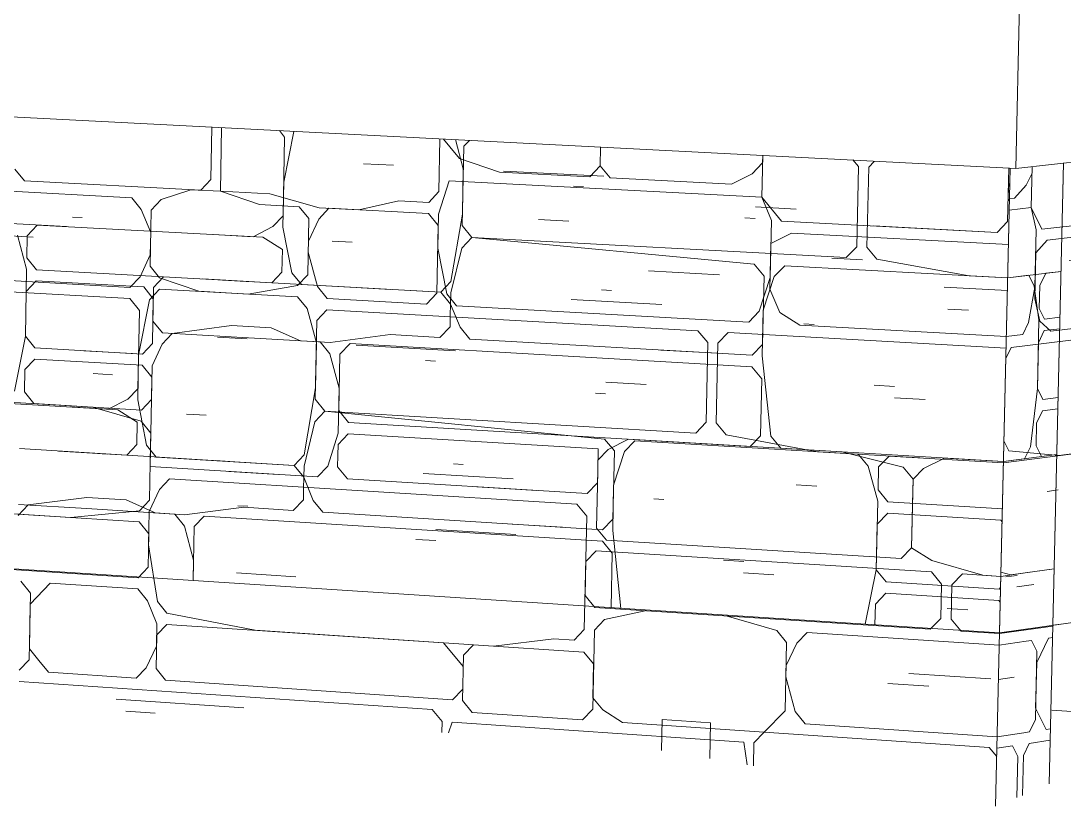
# Model space of a CAD drawing. Header units: inches. Extents: x 205 to 211, y -138 to -29.
# Drawn here: x 207.3152 to 207.3667, y -137.6682 to -137.6295 of the extents above; entities that cross this region are included whole.
import ezdxf

# ---------------------------------------------------------------- set-up
doc = ezdxf.new("R2010")
doc.units = ezdxf.units.IN
doc.header["$MEASUREMENT"] = 0
for name, color, linetype, lineweight in [('A-PART', 2, 'Continuous', 9), ('A-WALL', 113, 'Continuous', 13), ('A-WALL-PATT', 111, 'Continuous', 13), ('L-SITE-WALL', 31, 'Continuous', 13)]:
    doc.layers.add(name, color=color, linetype=linetype, lineweight=lineweight)

# ---------------------------------------------------------------- blocks, each defined once
blk = doc.blocks.new('FP_44-Looking SouthWest')
at = {"layer": 'A-WALL-PATT', "lineweight": 9}
for p, q in [((-71.876574, -137.637296), (-71.876524, -137.63471)), ((-71.876037, -137.634735), (-71.876098, -137.637876)), ((-71.865263, -137.635287), (-71.865316, -137.637891)), ((-71.865096, -137.635296), (-71.864778, -137.635682)), ((-71.864778, -137.635682), (-71.864296, -137.636266)), ((-71.857338, -137.635694), (-71.857358, -137.636626)), ((-71.849338, -137.636104), (-71.849382, -137.638168)), ((-71.849338, -137.636104), (-71.849346, -137.636476)), ((-71.862331, -137.636928), (-71.864296, -137.636266)), ((-71.84986, -137.637014), (-71.849346, -137.636476)), ((-71.886239, -137.636785), (-71.885769, -137.637362)), ((-71.857867, -137.637161), (-71.862331, -137.636928)), ((-71.857358, -137.636626), (-71.857867, -137.637161)), ((-71.857358, -137.636626), (-71.856872, -137.637213)), ((-71.84986, -137.637014), (-71.850876, -137.637525)), ((-71.837191, -137.636726), (-71.837252, -137.639373)), ((-71.89676, -137.637326), (-71.880474, -137.638198)), ((-71.885769, -137.637362), (-71.87707, -137.637825)), ((-71.87707, -137.637825), (-71.876574, -137.637296)), ((-71.864812, -137.637358), (-71.865339, -137.639007)), ((-71.864812, -137.637358), (-71.849382, -137.638168)), ((-71.850876, -137.637525), (-71.856872, -137.637213)), ((-71.837142, -137.637455), (-71.837213, -137.637669)), ((-71.877556, -137.637799), (-71.879022, -137.638275)), ((-71.876098, -137.637876), (-71.877556, -137.637799)), ((-71.877556, -137.637799), (-71.87707, -137.637825)), ((-71.874161, -137.638535), (-71.876098, -137.637876)), ((-71.876098, -137.637876), (-71.873662, -137.638006)), ((-71.873662, -137.638006), (-71.871231, -137.638692)), ((-71.86582, -137.638423), (-71.865316, -137.637891)), ((-71.849382, -137.638168), (-71.848402, -137.639349)), ((-71.849382, -137.638168), (-71.848905, -137.639322)), ((-71.837213, -137.637669), (-71.837226, -137.638237)), ((-71.880474, -137.638198), (-71.880001, -137.638777)), ((-71.879517, -137.638803), (-71.879022, -137.638275)), ((-71.872208, -137.63864), (-71.874161, -137.638535)), ((-71.872208, -137.63864), (-71.871731, -137.639222)), ((-71.869271, -137.638797), (-71.867296, -137.638344)), ((-71.867296, -137.638344), (-71.86582, -137.638423)), ((-71.837226, -137.638237), (-71.837164, -137.638386)), ((-71.883392, -137.639147), (-71.88291, -137.639173)), ((-71.880001, -137.638777), (-71.879538, -137.63991)), ((-71.879517, -137.638803), (-71.879569, -137.64157)), ((-71.871242, -137.639248), (-71.870741, -137.638718)), ((-71.871231, -137.638692), (-71.869271, -137.638797)), ((-71.865831, -137.638981), (-71.870741, -137.638718)), ((-71.865831, -137.638981), (-71.86535, -137.639566)), ((-71.865339, -137.639007), (-71.865373, -137.640682)), ((-71.871785, -137.642002), (-71.871731, -137.639222)), ((-71.871242, -137.639248), (-71.871752, -137.640334)), ((-71.865418, -137.642914), (-71.86535, -137.639566)), ((-71.860396, -137.639272), (-71.858908, -137.639351)), ((-71.848905, -137.639322), (-71.848966, -137.64214)), ((-71.848402, -137.639349), (-71.837774, -137.639914)), ((-71.837774, -137.639914), (-71.843864, -137.63959)), ((-71.837252, -137.639373), (-71.837774, -137.639914)), ((-71.889655, -137.639909), (-71.885338, -137.640146)), ((-71.879538, -137.63991), (-71.879559, -137.641016)), ((-71.847911, -137.63994), (-71.848929, -137.64045)), ((-71.847911, -137.63994), (-71.837212, -137.640512)), ((-71.871752, -137.640334), (-71.871763, -137.64089)), ((-71.865373, -137.640682), (-71.864925, -137.642941)), ((-71.848929, -137.64045), (-71.848978, -137.642704)), ((-71.879559, -137.641016), (-71.880063, -137.642096)), ((-71.871763, -137.64089), (-71.871307, -137.642585)), ((-71.845921, -137.641177), (-71.844407, -137.641259)), ((-71.896362, -137.641734), (-71.880558, -137.642622)), ((-71.879569, -137.64157), (-71.879095, -137.64215)), ((-71.899684, -137.642094), (-71.880568, -137.643174)), ((-71.880063, -137.642096), (-71.880558, -137.642622)), ((-71.879095, -137.64215), (-71.877166, -137.642812)), ((-71.872285, -137.64253), (-71.871785, -137.642002)), ((-71.854974, -137.641811), (-71.851475, -137.642003)), ((-71.848966, -137.64214), (-71.849505, -137.643803)), ((-71.8796, -137.643229), (-71.879106, -137.642703)), ((-71.872296, -137.643086), (-71.879106, -137.642703)), ((-71.874734, -137.642949), (-71.872285, -137.64253)), ((-71.871307, -137.642585), (-71.870829, -137.643168)), ((-71.848978, -137.642704), (-71.8485, -137.643859)), ((-71.840381, -137.642611), (-71.837264, -137.642782)), ((-71.880568, -137.643174), (-71.880095, -137.643755)), ((-71.8796, -137.643229), (-71.880137, -137.645965)), ((-71.877166, -137.642812), (-71.874734, -137.642949)), ((-71.872296, -137.643086), (-71.871818, -137.643669)), ((-71.870829, -137.643168), (-71.865921, -137.643444)), ((-71.865921, -137.643444), (-71.865418, -137.642914)), ((-71.864444, -137.643527), (-71.864925, -137.642941)), ((-71.880095, -137.643755), (-71.880168, -137.647623)), ((-71.871818, -137.643669), (-71.871362, -137.645364)), ((-71.87134, -137.644252), (-71.87084, -137.643724)), ((-71.87084, -137.643724), (-71.852536, -137.644759)), ((-71.864444, -137.643527), (-71.850019, -137.644338)), ((-71.849505, -137.643803), (-71.850019, -137.644338)), ((-71.871417, -137.648141), (-71.87134, -137.644252)), ((-71.8485, -137.643859), (-71.847507, -137.644479)), ((-71.852536, -137.644759), (-71.852048, -137.64535)), ((-71.851034, -137.644844), (-71.851547, -137.645378)), ((-71.851034, -137.644844), (-71.837329, -137.645619)), ((-71.847507, -137.644479), (-71.837316, -137.645052)), ((-71.876237, -137.645083), (-71.874777, -137.645167)), ((-71.871362, -137.645364), (-71.871406, -137.647586)), ((-71.852048, -137.64535), (-71.852133, -137.649283)), ((-71.869404, -137.645476), (-71.864489, -137.645759)), ((-71.851547, -137.645378), (-71.851632, -137.649313)), ((-71.880137, -137.645965), (-71.880178, -137.648175)), ((-71.865978, -137.646232), (-71.865486, -137.64626)), ((-71.857085, -137.647307), (-71.855093, -137.647423)), ((-71.880168, -137.647623), (-71.880662, -137.648147)), ((-71.871406, -137.647586), (-71.87196, -137.650887)), ((-71.857594, -137.647839), (-71.857097, -137.647868)), ((-71.892189, -137.648009), (-71.881155, -137.64867)), ((-71.881638, -137.648641), (-71.880662, -137.648147)), ((-71.880178, -137.648175), (-71.879736, -137.650414)), ((-71.870939, -137.648726), (-71.871417, -137.648141)), ((-71.883566, -137.648525), (-71.881638, -137.648641)), ((-71.881155, -137.64867), (-71.880199, -137.64928)), ((-71.877767, -137.648873), (-71.876797, -137.648931)), ((-71.871439, -137.649252), (-71.870939, -137.648726)), ((-71.870939, -137.648726), (-71.852645, -137.649815)), ((-71.857144, -137.650108), (-71.870939, -137.648726)), ((-71.880199, -137.64928), (-71.88022, -137.650384)), ((-71.871439, -137.649252), (-71.871971, -137.651442)), ((-71.852133, -137.649283), (-71.852645, -137.649815)), ((-71.851632, -137.649313), (-71.851144, -137.649905)), ((-71.851144, -137.649905), (-71.846637, -137.650737)), ((-71.88022, -137.650384), (-71.880714, -137.650907)), ((-71.879736, -137.650414), (-71.879263, -137.650996)), ((-71.857144, -137.650108), (-71.856658, -137.650698)), ((-71.856161, -137.650728), (-71.855651, -137.650197)), ((-71.84462, -137.650858), (-71.855651, -137.650197)), ((-71.872459, -137.651412), (-71.886011, -137.650582)), ((-71.880714, -137.650907), (-71.884089, -137.6507)), ((-71.883126, -137.650759), (-71.881679, -137.650848)), ((-71.879263, -137.650996), (-71.872459, -137.651412)), ((-71.872459, -137.651412), (-71.87196, -137.650887)), ((-71.856729, -137.654057), (-71.856658, -137.650698)), ((-71.856161, -137.650728), (-71.856694, -137.652378)), ((-71.846637, -137.650737), (-71.841587, -137.65104)), ((-71.84462, -137.650858), (-71.844128, -137.651453)), ((-71.843623, -137.651483), (-71.843105, -137.650949)), ((-71.843105, -137.650949), (-71.837459, -137.651287)), ((-71.876354, -137.651174), (-71.874896, -137.651263)), ((-71.871982, -137.651997), (-71.872459, -137.651412)), ((-71.871971, -137.651442), (-71.871982, -137.651997)), ((-71.864603, -137.651336), (-71.86411, -137.651366)), ((-71.843661, -137.653176), (-71.844128, -137.651453)), ((-71.843648, -137.652612), (-71.843623, -137.651483)), ((-71.871993, -137.652552), (-71.871982, -137.651997)), ((-71.871982, -137.651997), (-71.871515, -137.653137)), ((-71.866091, -137.651802), (-71.861653, -137.652074)), ((-71.871993, -137.652552), (-71.872004, -137.653107)), ((-71.856694, -137.652378), (-71.856741, -137.654617)), ((-71.84768, -137.652366), (-71.846674, -137.652428)), ((-71.885581, -137.653363), (-71.882685, -137.652993)), ((-71.882685, -137.652993), (-71.880755, -137.653114)), ((-71.854714, -137.653061), (-71.854215, -137.653091)), ((-71.843648, -137.652612), (-71.843155, -137.653207)), ((-71.886072, -137.653882), (-71.885581, -137.653363)), ((-71.886061, -137.653332), (-71.882695, -137.653544)), ((-71.877863, -137.653848), (-71.882695, -137.653544)), ((-71.880755, -137.653114), (-71.879315, -137.653757)), ((-71.874938, -137.653478), (-71.877863, -137.653848)), ((-71.872503, -137.653631), (-71.874938, -137.653478)), ((-71.872004, -137.653107), (-71.872503, -137.653631)), ((-71.871515, -137.653137), (-71.871038, -137.653722)), ((-71.843736, -137.656561), (-71.843661, -137.653176)), ((-71.843155, -137.653207), (-71.837511, -137.653553)), ((-71.879315, -137.653757), (-71.878347, -137.653818)), ((-71.878347, -137.653818), (-71.877873, -137.654401)), ((-71.877388, -137.654432), (-71.876893, -137.653909)), ((-71.876893, -137.653909), (-71.85725, -137.655146)), ((-71.871038, -137.653722), (-71.857238, -137.654586)), ((-71.856729, -137.654057), (-71.857238, -137.654586)), ((-71.843686, -137.654305), (-71.843168, -137.653772)), ((-71.837589, -137.654115), (-71.843168, -137.653772)), ((-71.837589, -137.654115), (-71.837526, -137.654192)), ((-71.877873, -137.654401), (-71.87742, -137.656089)), ((-71.877388, -137.654432), (-71.877439, -137.657097)), ((-71.861699, -137.654307), (-71.859224, -137.654462)), ((-71.856741, -137.654617), (-71.856337, -137.658466)), ((-71.843686, -137.654305), (-71.843736, -137.656561)), ((-71.85725, -137.655146), (-71.856765, -137.655736)), ((-71.87742, -137.656089), (-71.877439, -137.657097)), ((-71.856822, -137.658434), (-71.856765, -137.655736)), ((-71.851277, -137.656084), (-71.850276, -137.656147)), ((-71.844284, -137.659248), (-71.843736, -137.656561)), ((-71.843736, -137.656561), (-71.843244, -137.657157)), ((-71.850288, -137.656709), (-71.848784, -137.656804)), ((-71.843244, -137.657157), (-71.837667, -137.657511)), ((-71.843774, -137.658252), (-71.843256, -137.657721)), ((-71.843256, -137.657721), (-71.83768, -137.658077)), ((-71.840714, -137.657318), (-71.838176, -137.657479)), ((-71.837667, -137.657511), (-71.837601, -137.657443)), ((-71.83768, -137.658077), (-71.837617, -137.658154)), ((-71.843774, -137.658252), (-71.843797, -137.659279)), ((-71.840232, -137.65848), (-71.839218, -137.658545))]:
    blk.add_line(p, q, dxfattribs=at)
blk = doc.blocks.new('FP_45-Looking SouthWest')
at = {"layer": 'A-WALL-PATT', "lineweight": 9}
for p, q in [((-71.829456, -137.635912), (-71.829517, -137.638488)), ((-71.829313, -137.635896), (-71.829477, -137.636801)), ((-71.836338, -137.637581), (-71.836048, -137.636982)), ((-71.836041, -137.636653), (-71.836087, -137.638684)), ((-71.836041, -137.636653), (-71.836048, -137.636982)), ((-71.829477, -137.636801), (-71.82949, -137.637363)), ((-71.836338, -137.637581), (-71.836905, -137.638212)), ((-71.82949, -137.637363), (-71.829245, -137.638456)), ((-71.837173, -137.638809), (-71.836087, -137.638684)), ((-71.836905, -137.638212), (-71.83716, -137.638241)), ((-71.836087, -137.638684), (-71.835561, -137.639753)), ((-71.836087, -137.638684), (-71.835837, -137.639785)), ((-71.829517, -137.638488), (-71.829802, -137.639082)), ((-71.829245, -137.638456), (-71.829008, -137.638943)), ((-71.835561, -137.639753), (-71.829802, -137.639082)), ((-71.829802, -137.639082), (-71.833082, -137.639464)), ((-71.835298, -137.640287), (-71.829022, -137.639551)), ((-71.835837, -137.639785), (-71.835902, -137.642618)), ((-71.835298, -137.640287), (-71.835863, -137.640919)), ((-71.835863, -137.640919), (-71.835915, -137.643185)), ((-71.834221, -137.641289), (-71.833396, -137.641191)), ((-71.831232, -137.642056), (-71.829076, -137.641797)), ((-71.835902, -137.642618), (-71.836218, -137.644351)), ((-71.835915, -137.643185), (-71.835665, -137.644284)), ((-71.835665, -137.644284), (-71.835126, -137.644782)), ((-71.835126, -137.644782), (-71.829129, -137.644042)), ((-71.837075, -137.645587), (-71.829142, -137.644604)), ((-71.836218, -137.644351), (-71.836508, -137.644952)), ((-71.837316, -137.645052), (-71.836508, -137.644952)), ((-71.837075, -137.645587), (-71.837341, -137.646139)), ((-71.837434, -137.6502), (-71.837192, -137.650687)), ((-71.832797, -137.650675), (-71.829275, -137.650212)), ((-71.83362, -137.650783), (-71.837459, -137.651287)), ((-71.837192, -137.650687), (-71.834719, -137.650927)), ((-71.834719, -137.650927), (-71.831976, -137.650567)), ((-71.83362, -137.650783), (-71.833358, -137.65131)), ((-71.833084, -137.651274), (-71.832797, -137.650675)), ((-71.833124, -137.652964), (-71.833358, -137.65131)), ((-71.83311, -137.6524), (-71.833084, -137.651274)), ((-71.83311, -137.6524), (-71.83285, -137.652927)), ((-71.83285, -137.652927), (-71.829328, -137.652454)), ((-71.829329, -137.6525), (-71.829591, -137.653048)), ((-71.835309, -137.652694), (-71.834758, -137.652621)), ((-71.833202, -137.656341), (-71.833124, -137.652964)), ((-71.829862, -137.653085), (-71.832863, -137.65349)), ((-71.829862, -137.653085), (-71.829604, -137.653608)), ((-71.829591, -137.653048), (-71.829617, -137.654169)), ((-71.83315, -137.65409), (-71.832863, -137.65349)), ((-71.829657, -137.655849), (-71.829604, -137.653608)), ((-71.829617, -137.654169), (-71.829604, -137.653608)), ((-71.83315, -137.65409), (-71.833202, -137.656341)), ((-71.829617, -137.654169), (-71.82963, -137.654729)), ((-71.82963, -137.654729), (-71.829393, -137.655209)), ((-71.829942, -137.656447), (-71.829657, -137.655849)), ((-71.82941, -137.655906), (-71.829683, -137.65697)), ((-71.83353, -137.659092), (-71.833202, -137.656341)), ((-71.833202, -137.656341), (-71.832942, -137.656866)), ((-71.832942, -137.656866), (-71.829942, -137.656447)), ((-71.831575, -137.656675), (-71.830213, -137.656485)), ((-71.837335, -137.656914), (-71.836781, -137.656837)), ((-71.832955, -137.657428), (-71.829955, -137.657008)), ((-71.829955, -137.657008), (-71.829697, -137.65753)), ((-71.829683, -137.65697), (-71.829721, -137.65855)), ((-71.836794, -137.657403), (-71.835965, -137.657287)), ((-71.833242, -137.658029), (-71.832955, -137.657428)), ((-71.831329, -137.657759), (-71.830784, -137.657683)), ((-71.829721, -137.65855), (-71.829697, -137.65753)), ((-71.833242, -137.658029), (-71.833266, -137.659054))]:
    blk.add_line(p, q, dxfattribs=at)
blk = doc.blocks.new('FP_51-Looking SouthWest')
at = {"layer": 'A-PART'}
for p, q in [((-71.873189, -137.634881), (-71.872927, -137.6352)), ((-71.872477, -137.634918), (-71.872971, -137.637424)), ((-71.872927, -137.6352), (-71.873003, -137.639091)), ((-71.864502, -137.635326), (-71.864112, -137.636773)), ((-71.864089, -137.635655), (-71.863812, -137.635362)), ((-71.864169, -137.639567), (-71.864089, -137.635655)), ((-71.869033, -137.636516), (-71.86756, -137.636593)), ((-71.844882, -137.636332), (-71.844612, -137.636657)), ((-71.84384, -137.636405), (-71.844106, -137.636683)), ((-71.864112, -137.636773), (-71.864158, -137.639008)), ((-71.862135, -137.636876), (-71.857173, -137.637134)), ((-71.844612, -137.636657), (-71.8447, -137.640614)), ((-71.844106, -137.636683), (-71.844194, -137.640641)), ((-71.872971, -137.637424), (-71.873014, -137.639647)), ((-71.858677, -137.637617), (-71.85818, -137.637643)), ((-71.849698, -137.638652), (-71.847688, -137.638759)), ((-71.873003, -137.639091), (-71.873502, -137.639621)), ((-71.864158, -137.639008), (-71.864719, -137.642332)), ((-71.850213, -137.639189), (-71.849711, -137.639216)), ((-71.888498, -137.63936), (-71.883694, -137.639621)), ((-71.885629, -137.640068), (-71.885138, -137.639543)), ((-71.885138, -137.639543), (-71.874001, -137.640149)), ((-71.874488, -137.640123), (-71.873502, -137.639621)), ((-71.873014, -137.639647), (-71.872569, -137.641896)), ((-71.863687, -137.640152), (-71.864169, -137.639567)), ((-71.88566, -137.641722), (-71.88611, -137.640042)), ((-71.88565, -137.64117), (-71.885629, -137.640068)), ((-71.876435, -137.640017), (-71.874488, -137.640123)), ((-71.874001, -137.640149), (-71.873036, -137.640758)), ((-71.864192, -137.640684), (-71.863687, -137.640152)), ((-71.863687, -137.640152), (-71.845217, -137.641152)), ((-71.84976, -137.64147), (-71.863687, -137.640152)), ((-71.870581, -137.640336), (-71.869601, -137.640389)), ((-71.864192, -137.640684), (-71.86473, -137.64289)), ((-71.8447, -137.640614), (-71.845217, -137.641152)), ((-71.844194, -137.640641), (-71.843702, -137.641234)), ((-71.88565, -137.64117), (-71.885179, -137.641748)), ((-71.873036, -137.640758), (-71.873058, -137.641869)), ((-71.843702, -137.641234), (-71.839151, -137.642048)), ((-71.88572, -137.645027), (-71.88566, -137.641722)), ((-71.885179, -137.641748), (-71.878904, -137.642099)), ((-71.84976, -137.64147), (-71.84927, -137.642061)), ((-71.848767, -137.642088), (-71.848252, -137.641552)), ((-71.83725, -137.642151), (-71.848252, -137.641552)), ((-71.878904, -137.642099), (-71.879399, -137.642625)), ((-71.865223, -137.642862), (-71.878904, -137.642099)), ((-71.873556, -137.642397), (-71.876963, -137.642207)), ((-71.875991, -137.642261), (-71.874531, -137.642343)), ((-71.873058, -137.641869), (-71.873556, -137.642397)), ((-71.872569, -137.641896), (-71.872092, -137.642479)), ((-71.849344, -137.64544), (-71.84927, -137.642061)), ((-71.848767, -137.642088), (-71.849307, -137.643751)), ((-71.839151, -137.642048), (-71.83725, -137.642151)), ((-71.88568, -137.642824), (-71.885189, -137.6423)), ((-71.879883, -137.642598), (-71.885189, -137.6423)), ((-71.879883, -137.642598), (-71.879409, -137.643178)), ((-71.879399, -137.642625), (-71.87942, -137.643731)), ((-71.872092, -137.642479), (-71.865223, -137.642862)), ((-71.869155, -137.642643), (-71.867683, -137.642725)), ((-71.865223, -137.642862), (-71.864719, -137.642332)), ((-71.857291, -137.642744), (-71.856794, -137.642771)), ((-71.88568, -137.642824), (-71.88572, -137.645027)), ((-71.879451, -137.64539), (-71.879409, -137.643178)), ((-71.87942, -137.643731), (-71.879409, -137.643178)), ((-71.864742, -137.643448), (-71.865223, -137.642862)), ((-71.86473, -137.64289), (-71.864742, -137.643448)), ((-71.858794, -137.643221), (-71.854313, -137.643471)), ((-71.87942, -137.643731), (-71.87943, -137.644284)), ((-71.864753, -137.644006), (-71.864742, -137.643448)), ((-71.864742, -137.643448), (-71.864271, -137.644592)), ((-71.849307, -137.643751), (-71.849356, -137.646003)), ((-71.840206, -137.643692), (-71.83919, -137.643748)), ((-71.87943, -137.644284), (-71.878956, -137.644865)), ((-71.864753, -137.644006), (-71.864764, -137.644564)), ((-71.878472, -137.644893), (-71.875548, -137.644506)), ((-71.875548, -137.644506), (-71.8736, -137.644617)), ((-71.8736, -137.644617), (-71.872146, -137.645257)), ((-71.864764, -137.644564), (-71.865268, -137.645094)), ((-71.864271, -137.644592), (-71.86379, -137.645178)), ((-71.847308, -137.644427), (-71.846805, -137.644455)), ((-71.886251, -137.647752), (-71.88572, -137.645027)), ((-71.88572, -137.645027), (-71.88525, -137.645606)), ((-71.878967, -137.645418), (-71.878472, -137.644893)), ((-71.878956, -137.644865), (-71.875558, -137.64506)), ((-71.87068, -137.645341), (-71.875558, -137.64506)), ((-71.872146, -137.645257), (-71.871169, -137.645313)), ((-71.871169, -137.645313), (-71.870691, -137.645897)), ((-71.867728, -137.644953), (-71.87068, -137.645341)), ((-71.865268, -137.645094), (-71.867728, -137.644953)), ((-71.86379, -137.645178), (-71.849858, -137.645975)), ((-71.88525, -137.645606), (-71.879946, -137.645915)), ((-71.882843, -137.645746), (-71.880429, -137.645887)), ((-71.879946, -137.645915), (-71.879451, -137.64539)), ((-71.878967, -137.645418), (-71.879472, -137.646496)), ((-71.870201, -137.645925), (-71.869701, -137.645397)), ((-71.869701, -137.645397), (-71.84987, -137.646538)), ((-71.854361, -137.645717), (-71.851862, -137.64586)), ((-71.849344, -137.64544), (-71.849858, -137.645975)), ((-71.885751, -137.64668), (-71.88526, -137.646157)), ((-71.88526, -137.646157), (-71.879956, -137.646467)), ((-71.870691, -137.645897), (-71.870234, -137.647593)), ((-71.870201, -137.645925), (-71.870256, -137.648704)), ((-71.849356, -137.646003), (-71.84894, -137.649973)), ((-71.885751, -137.64668), (-71.885771, -137.647781)), ((-71.882382, -137.646878), (-71.881416, -137.646935)), ((-71.879956, -137.646467), (-71.879483, -137.647048)), ((-71.879472, -137.646496), (-71.879566, -137.651468)), ((-71.84987, -137.646538), (-71.84938, -137.647129)), ((-71.879503, -137.648154), (-71.879483, -137.647048)), ((-71.849442, -137.649943), (-71.84938, -137.647129)), ((-71.885771, -137.647781), (-71.885301, -137.64836)), ((-71.870234, -137.647593), (-71.870278, -137.649815)), ((-71.84384, -137.64745), (-71.842829, -137.647508)), ((-71.889614, -137.648102), (-71.882412, -137.648533)), ((-71.885301, -137.64836), (-71.879998, -137.648677)), ((-71.879503, -137.648154), (-71.879998, -137.648677)), ((-71.842842, -137.648073), (-71.841323, -137.648162)), ((-71.882412, -137.648533), (-71.880008, -137.64923)), ((-71.870256, -137.648704), (-71.869778, -137.649289)), ((-71.880008, -137.64923), (-71.879535, -137.649811)), ((-71.869778, -137.649289), (-71.849956, -137.650476)), ((-71.879545, -137.650364), (-71.879535, -137.649811)), ((-71.870278, -137.649815), (-71.870801, -137.651452)), ((-71.870289, -137.650371), (-71.869789, -137.649845)), ((-71.869789, -137.649845), (-71.857456, -137.650587)), ((-71.849442, -137.649943), (-71.849956, -137.650476)), ((-71.84894, -137.649973), (-71.84845, -137.650566)), ((-71.879545, -137.650364), (-71.879598, -137.653125)), ((-71.8703, -137.650926), (-71.870289, -137.650371)), ((-71.856959, -137.650617), (-71.855952, -137.650117)), ((-71.855952, -137.650117), (-71.84543, -137.650747)), ((-71.8703, -137.650926), (-71.870311, -137.651482)), ((-71.857456, -137.650587), (-71.85748, -137.651707)), ((-71.857468, -137.651147), (-71.856959, -137.650617)), ((-71.84845, -137.650566), (-71.837458, -137.651224)), ((-71.84543, -137.650747), (-71.842412, -137.651493)), ((-71.879566, -137.651468), (-71.8713, -137.651977)), ((-71.8713, -137.651977), (-71.870801, -137.651452)), ((-71.870311, -137.651482), (-71.869833, -137.652067)), ((-71.85748, -137.651707), (-71.857468, -137.651147)), ((-71.842412, -137.651493), (-71.841918, -137.652088)), ((-71.841399, -137.651554), (-71.840372, -137.651049)), ((-71.840372, -137.651049), (-71.837458, -137.651224)), ((-71.875687, -137.651707), (-71.873253, -137.651857)), ((-71.869833, -137.652067), (-71.858, -137.652796)), ((-71.85748, -137.651707), (-71.857539, -137.654505)), ((-71.857492, -137.652267), (-71.85748, -137.651707)), ((-71.841399, -137.651554), (-71.841918, -137.652088)), ((-71.878609, -137.65208), (-71.879103, -137.652603)), ((-71.858508, -137.653324), (-71.878609, -137.65208)), ((-71.863444, -137.65246), (-71.860479, -137.652643)), ((-71.857492, -137.652267), (-71.858, -137.652796)), ((-71.841918, -137.652088), (-71.841995, -137.655477)), ((-71.841918, -137.652088), (-71.841931, -137.652653)), ((-71.879103, -137.652603), (-71.879608, -137.653677)), ((-71.841995, -137.655477), (-71.841931, -137.652653)), ((-71.879598, -137.653125), (-71.880092, -137.653646)), ((-71.875233, -137.653398), (-71.874746, -137.653428)), ((-71.858508, -137.653324), (-71.858023, -137.653914)), ((-71.8878, -137.653712), (-71.883479, -137.653985)), ((-71.880102, -137.654198), (-71.886362, -137.653802)), ((-71.883479, -137.653985), (-71.880092, -137.653646)), ((-71.879608, -137.653677), (-71.879639, -137.655333)), ((-71.858023, -137.653914), (-71.858141, -137.659504)), ((-71.880102, -137.654198), (-71.879629, -137.654781)), ((-71.865461, -137.654567), (-71.861515, -137.654815)), ((-71.857539, -137.654505), (-71.857053, -137.655095)), ((-71.87966, -137.656436), (-71.879629, -137.654781)), ((-71.866455, -137.655061), (-71.865472, -137.655123)), ((-71.857053, -137.655095), (-71.842513, -137.65601)), ((-71.879639, -137.655333), (-71.879208, -137.658123)), ((-71.857562, -137.655623), (-71.85807, -137.656151)), ((-71.857562, -137.655623), (-71.841007, -137.65667)), ((-71.842513, -137.65601), (-71.841995, -137.655477)), ((-71.841995, -137.655477), (-71.840994, -137.656105)), ((-71.85807, -137.656151), (-71.858106, -137.657828)), ((-71.840994, -137.656105), (-71.83847, -137.656831)), ((-71.886412, -137.65655), (-71.880154, -137.656957)), ((-71.87966, -137.656436), (-71.880154, -137.656957)), ((-71.841007, -137.65667), (-71.840513, -137.657267)), ((-71.885943, -137.657131), (-71.885473, -137.657712)), ((-71.875297, -137.656718), (-71.872375, -137.656907)), ((-71.840006, -137.657299), (-71.839486, -137.656766)), ((-71.839486, -137.656766), (-71.837588, -137.656886)), ((-71.83847, -137.656831), (-71.837588, -137.656886)), ((-71.885473, -137.657712), (-71.885533, -137.661009)), ((-71.885483, -137.658262), (-71.884502, -137.657225)), ((-71.880165, -137.657508), (-71.884502, -137.657225)), ((-71.880165, -137.657508), (-71.879692, -137.658091)), ((-71.840513, -137.657267), (-71.840552, -137.658962)), ((-71.840006, -137.657299), (-71.840045, -137.658994)), ((-71.879229, -137.659226), (-71.879692, -137.658091)), ((-71.879208, -137.658123), (-71.878735, -137.658706)), ((-71.858106, -137.657828), (-71.857621, -137.658419)), ((-71.885523, -137.660459), (-71.885483, -137.658262)), ((-71.878735, -137.658706), (-71.874378, -137.659548)), ((-71.841071, -137.659493), (-71.857621, -137.658419)), ((-71.857136, -137.65901), (-71.855134, -137.658581)), ((-71.87925, -137.660329), (-71.879229, -137.659226)), ((-71.87924, -137.659778), (-71.878745, -137.659258)), ((-71.878745, -137.659258), (-71.865082, -137.660163)), ((-71.857644, -137.659537), (-71.857136, -137.65901)), ((-71.85114, -137.65884), (-71.848647, -137.659564)), ((-71.841071, -137.659493), (-71.840552, -137.658962)), ((-71.840045, -137.658994), (-71.83955, -137.659592)), ((-71.879271, -137.661432), (-71.87924, -137.659778)), ((-71.874378, -137.659548), (-71.862618, -137.660327)), ((-71.874378, -137.659548), (-71.870965, -137.659774)), ((-71.858649, -137.66003), (-71.858141, -137.659504)), ((-71.857644, -137.659537), (-71.857727, -137.663448)), ((-71.848647, -137.659564), (-71.848157, -137.660159)), ((-71.847655, -137.660192), (-71.84714, -137.659663)), ((-71.84714, -137.659663), (-71.837666, -137.660281)), ((-71.83955, -137.659592), (-71.837653, -137.659715)), ((-71.865082, -137.660163), (-71.86412, -137.661342)), ((-71.865082, -137.660163), (-71.864601, -137.660753)), ((-71.864108, -137.660785), (-71.863604, -137.660261)), ((-71.863604, -137.660261), (-71.858164, -137.660622)), ((-71.862618, -137.660327), (-71.85964, -137.659965)), ((-71.85964, -137.659965), (-71.858649, -137.66003)), ((-71.848231, -137.66353), (-71.848157, -137.660159)), ((-71.847655, -137.660192), (-71.848182, -137.661283)), ((-71.885053, -137.661041), (-71.885523, -137.660459)), ((-71.879754, -137.661399), (-71.87925, -137.660329)), ((-71.864154, -137.663011), (-71.864108, -137.660785)), ((-71.858164, -137.660622), (-71.85768, -137.661213)), ((-71.885533, -137.661009), (-71.886023, -137.661525)), ((-71.885053, -137.661041), (-71.884583, -137.661623)), ((-71.85768, -137.661213), (-71.857715, -137.662889)), ((-71.848182, -137.661283), (-71.848194, -137.661845)), ((-71.884583, -137.661623), (-71.880248, -137.661918)), ((-71.879754, -137.661399), (-71.880248, -137.661918)), ((-71.879271, -137.661432), (-71.878798, -137.662016)), ((-71.848194, -137.661845), (-71.847729, -137.663564)), ((-71.842134, -137.661684), (-71.838078, -137.661953)), ((-71.886033, -137.662075), (-71.865641, -137.663467)), ((-71.878798, -137.662016), (-71.864646, -137.662978)), ((-71.843158, -137.66218), (-71.841135, -137.662315)), ((-71.864646, -137.662978), (-71.864142, -137.662455)), ((-71.881234, -137.662953), (-71.87494, -137.663385)), ((-71.864154, -137.663011), (-71.863673, -137.663601)), ((-71.857715, -137.662889), (-71.85723, -137.663481)), ((-71.880762, -137.663537), (-71.879313, -137.663637)), ((-71.865641, -137.663467), (-71.865161, -137.664056)), ((-71.863673, -137.663601), (-71.858235, -137.663972)), ((-71.857727, -137.663448), (-71.858235, -137.663972)), ((-71.85723, -137.663481), (-71.856248, -137.664108)), ((-71.848231, -137.66353), (-71.849259, -137.664585)), ((-71.847729, -137.663564), (-71.847239, -137.66416)), ((-71.865161, -137.664056), (-71.865172, -137.664588)), ((-71.864669, -137.66409), (-71.864836, -137.66461)), ((-71.864669, -137.66409), (-71.850273, -137.665078)), ((-71.856248, -137.664108), (-71.849259, -137.664585)), ((-71.847239, -137.66416), (-71.837769, -137.664804)), ((-71.849772, -137.665112), (-71.849259, -137.664585)), ((-71.849259, -137.664585), (-71.838156, -137.665343)), ((-71.850273, -137.665078), (-71.850101, -137.666185)), ((-71.849772, -137.665112), (-71.849797, -137.666236)), ((-71.837792, -137.665784), (-71.838156, -137.665343))]:
    blk.add_line(p, q, dxfattribs=at)
blk = doc.blocks.new('FP_52-Looking SouthWest')
at = {"layer": 'A-PART'}
for p, q in [((-71.83725, -137.642151), (-71.83461, -137.641836)), ((-71.836204, -137.642026), (-71.83725, -137.642151)), ((-71.836204, -137.642026), (-71.835941, -137.64256)), ((-71.835664, -137.642527), (-71.835375, -137.641927)), ((-71.835375, -137.641927), (-71.83461, -137.641836)), ((-71.835704, -137.644225), (-71.835941, -137.64256)), ((-71.835691, -137.643659), (-71.835664, -137.642527)), ((-71.835691, -137.643659), (-71.835428, -137.644191)), ((-71.835782, -137.647621), (-71.835704, -137.644225)), ((-71.835428, -137.644191), (-71.834663, -137.644098)), ((-71.83573, -137.645357), (-71.835441, -137.644757)), ((-71.834676, -137.644663), (-71.835441, -137.644757)), ((-71.83573, -137.645357), (-71.835782, -137.647621)), ((-71.836123, -137.650485), (-71.835782, -137.647621)), ((-71.835782, -137.647621), (-71.835519, -137.648151)), ((-71.835519, -137.648151), (-71.834754, -137.648054)), ((-71.835821, -137.649318), (-71.835532, -137.648717)), ((-71.835532, -137.648717), (-71.834767, -137.648619)), ((-71.835821, -137.649318), (-71.835847, -137.650449)), ((-71.836123, -137.650485), (-71.836413, -137.651087)), ((-71.835847, -137.650449), (-71.835584, -137.650978)), ((-71.837458, -137.651224), (-71.83482, -137.650878)), ((-71.835584, -137.650978), (-71.83482, -137.650878)), ((-71.837458, -137.651224), (-71.836413, -137.651087)), ((-71.837583, -137.656686), (-71.837096, -137.656818)), ((-71.837096, -137.656818), (-71.834951, -137.656521)), ((-71.834951, -137.656521), (-71.836267, -137.656703)), ((-71.837588, -137.656886), (-71.836267, -137.656703)), ((-71.837652, -137.659715), (-71.836332, -137.659527)), ((-71.836332, -137.659527), (-71.835016, -137.65934)), ((-71.837665, -137.660281), (-71.836345, -137.660092)), ((-71.836069, -137.660053), (-71.836345, -137.660092)), ((-71.836069, -137.660053), (-71.835806, -137.660577)), ((-71.835819, -137.661141), (-71.835242, -137.659934)), ((-71.835029, -137.659904), (-71.835242, -137.659934)), ((-71.835806, -137.660577), (-71.835884, -137.663961)), ((-71.835871, -137.663397), (-71.835819, -137.661141)), ((-71.837704, -137.661977), (-71.836937, -137.661866)), ((-71.835609, -137.66392), (-71.835871, -137.663397)), ((-71.835884, -137.663961), (-71.836173, -137.664566)), ((-71.835609, -137.66392), (-71.835346, -137.664443)), ((-71.835346, -137.664443), (-71.835133, -137.664411)), ((-71.837769, -137.664804), (-71.836449, -137.664607)), ((-71.836173, -137.664566), (-71.836449, -137.664607)), ((-71.837782, -137.665369), (-71.837015, -137.665254)), ((-71.836751, -137.665777), (-71.837015, -137.665254)), ((-71.836186, -137.66513), (-71.836475, -137.665735)), ((-71.836186, -137.66513), (-71.835146, -137.664974)), ((-71.836798, -137.667797), (-71.836751, -137.665777)), ((-71.836475, -137.665735), (-71.83652, -137.667707))]:
    blk.add_line(p, q, dxfattribs=at)

msp = doc.modelspace()

# ---------------------------------------------------------------- linework, layer by layer
at = {"layer": 'A-PART'}
for p, q in [((207.183214, -137.627462), (207.364323, -137.636744)), ((207.36451, -137.628596), (207.364323, -137.636744)), ((207.364323, -137.636744), (207.36451, -137.628596)), ((207.364323, -137.636744), (207.394638, -137.633333)), ((207.365973, -137.667136), (207.366683, -137.636478)), ((207.366683, -137.636478), (207.366155, -137.659303)), ((207.363322, -137.668231), (207.364044, -137.63673)), ((207.366811, -137.65921), (207.366155, -137.659303))]:
    msp.add_line(p, q, dxfattribs=at)
at = {"layer": 'A-WALL'}
for p, q in [((207.346844, -137.66548), (207.346876, -137.663951)), ((207.349259, -137.664113), (207.346876, -137.663951)), ((207.349259, -137.664113), (207.349221, -137.665877))]:
    msp.add_line(p, q, dxfattribs=at)
at = {"layer": 'L-SITE-WALL'}
for p, q in [((207.183214, -137.627462), (207.364323, -137.636744)), ((207.36451, -137.628596), (207.364323, -137.636744)), ((207.364323, -137.636744), (207.394638, -137.633333)), ((207.363518, -137.659678), (207.364044, -137.63673)), ((207.183032, -137.647967), (207.363518, -137.659678)), ((207.371698, -137.658515), (207.363518, -137.659678)), ((207.369667, -137.663728), (207.366093, -137.663488))]:
    msp.add_line(p, q, dxfattribs=at)

# ---------------------------------------------------------------- block references
at = {"layer": 'A-PART'}
for name in ['FP_51-Looking SouthWest', 'FP_52-Looking SouthWest']:
    msp.add_blockref(name, (279.20117, 0), dxfattribs=at)
at = {"layer": 'L-SITE-WALL', "lineweight": 9}
for name in ['FP_44-Looking SouthWest', 'FP_45-Looking SouthWest']:
    msp.add_blockref(name, (279.20117, 0), dxfattribs=at)

doc.saveas('drawing.dxf')
